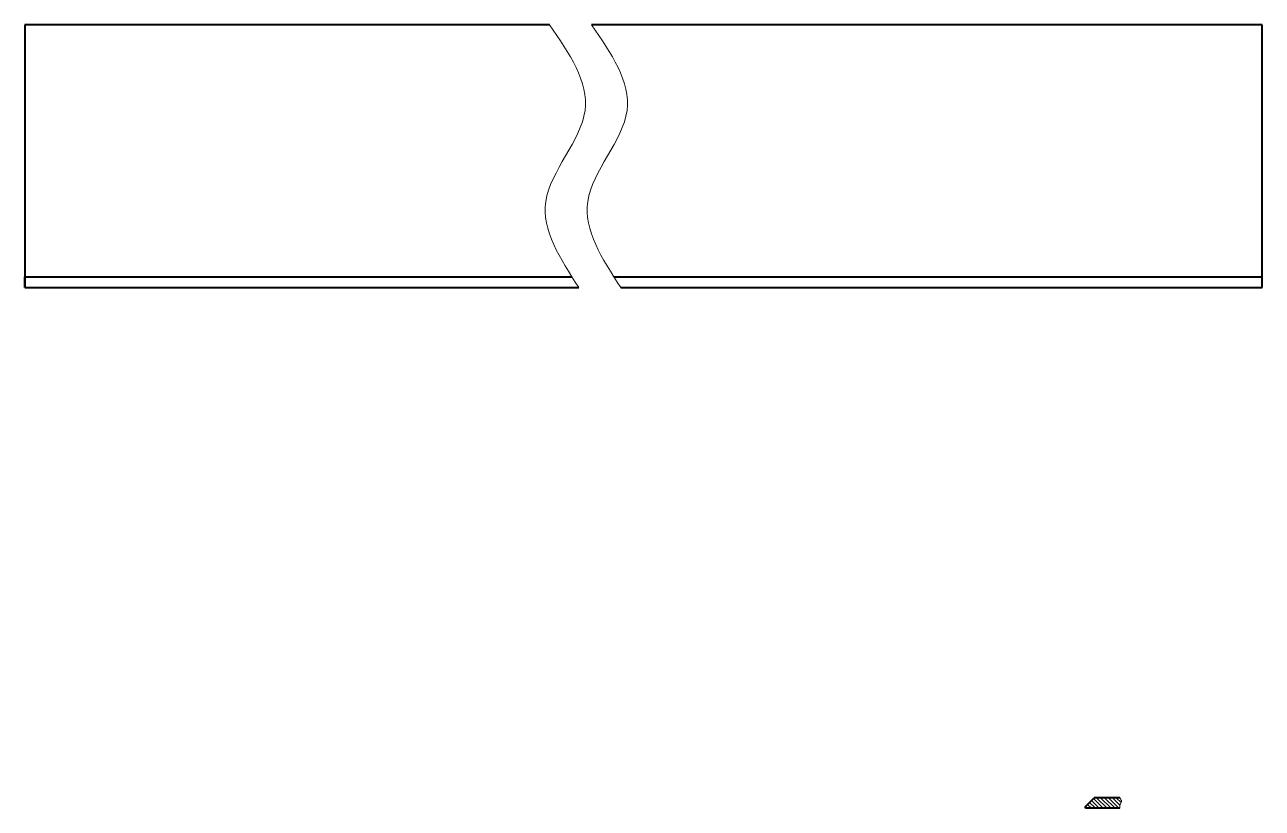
# Model space of a CAD drawing. Header units: millimetres. Extents: x 186 to 1599, y -412 to 483.
import ezdxf

# ---------------------------------------------------------------- set-up
doc = ezdxf.new("R2010")
doc.units = ezdxf.units.MM
for name, color, linetype, lineweight in [('Bord', 1, 'Continuous', 18), ('Con', 6, 'Continuous', 40), ('Hatch', 2, 'Continuous', 18)]:
    doc.layers.add(name, color=color, linetype=linetype, lineweight=lineweight)

msp = doc.modelspace()

# ---------------------------------------------------------------- hatches: boundary and pattern name
at = {"layer": 'Hatch'}
h = msp.add_hatch(dxfattribs=at)
h.set_pattern_fill('ANSI31', color=256, angle=90)
h.set_pattern_definition([(135, (-12564.8204, 3099.295), (-2.245064, -2.245064), [])])
edge = h.paths.add_edge_path()
edge.add_spline(control_points=[(1436.3, -411.7), (1436.1, -410.3), (1435.7, -407.6), (1439, -403.9), (1437.1, -401.2), (1436, -399.7)], knot_values=[0, 0, 0, 0, 3.943906, 7.9881, 12.766833, 12.766833, 12.766833, 12.766833], degree=3, periodic=0)
edge.add_line((1436, -399.7), (1407, -399.7))
edge.add_line((1407, -399.7), (1397, -409.7))
edge.add_line((1397, -409.7), (1397, -411.7))
edge.add_line((1397, -411.7), (1436.3, -411.7))

# ---------------------------------------------------------------- linework, layer by layer
at = {"layer": 'Bord'}
for points, knots in [([(785, 482.9), (807.4, 450.2), (853.8, 382.5), (753.1, 284), (797.1, 215.7), (818.3, 182.9)], [0, 0, 0, 0, 105.808416, 219.309451, 324.333073, 324.333073, 324.333073, 324.333073]), ([(832.9, 482.9), (855.3, 450.2), (901.8, 382.5), (801, 284), (845, 215.7), (866.2, 182.9)], [0, 0, 0, 0, 105.808416, 219.309451, 324.333073, 324.333073, 324.333073, 324.333073]), ([(1436, -399.7), (1437.1, -401.2), (1439, -403.9), (1435.7, -407.6), (1436.1, -410.3), (1436.3, -411.7)], [0, 0, 0, 0, 4.778733, 8.822927, 12.766833, 12.766833, 12.766833, 12.766833])]:
    msp.add_open_spline(points, degree=3, knots=knots, dxfattribs=at)
at = {"layer": 'Con'}
for p, q in [((185.8, 482.9), (185.8, 182.9)), ((785, 482.9), (185.8, 482.9)), ((1598.7, 482.9), (832.9, 482.9)), ((1598.7, 182.9), (1598.7, 482.9)), ((185.8, 182.9), (185.8, 194.9)), ((185.8, 194.9), (810.6, 194.9)), ((858.5, 194.9), (1598.7, 194.9)), ((185.8, 182.9), (818.3, 182.9)), ((866.2, 182.9), (1598.7, 182.9)), ((1397, -409.7), (1407, -399.7)), ((1397, -411.7), (1397, -409.7)), ((1436, -399.7), (1407, -399.7)), ((1436.3, -411.7), (1397, -411.7))]:
    msp.add_line(p, q, dxfattribs=at)

doc.saveas('drawing.dxf')
